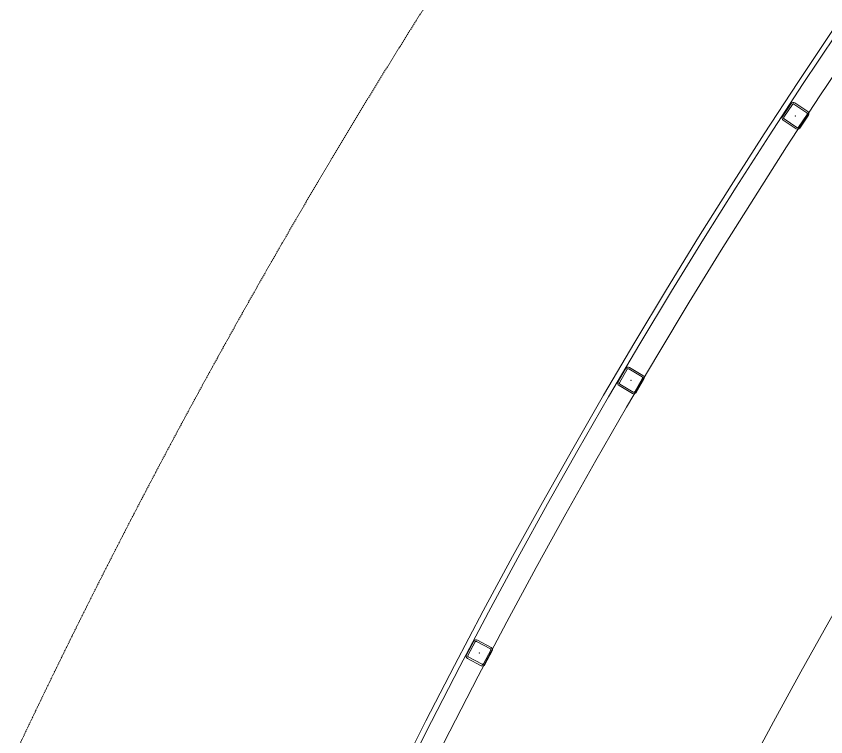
# Model space of a CAD drawing. Extents: x -1439 to 23780, y -1362 to 4476.
# Drawn here: x 15444.9 to 15600.6, y 423.4 to 562 of the extents above; entities that cross this region are included whole.
import ezdxf

# ---------------------------------------------------------------- set-up
doc = ezdxf.new("R2010")
doc.units = 0
doc.header["$MEASUREMENT"] = 0
doc.linetypes.add('Audi$0$DOT2', pattern=[0.125, 0, -0.125])
doc.linetypes.add('Audi$0$HIDDEN', pattern=[0.375, 0.25, -0.125])
doc.layers.get('0').update_dxf_attribs({"color": 9, "lineweight": 9})
for name, color, linetype, lineweight in [('Audi$0$06D', 8, 'Continuous', 9), ('Audi$0$10', 8, 'Continuous', 9), ('Audi$0$11', 8, 'Continuous', 9), ('Audi$0$20', 8, 'Audi$0$DOT2', 9), ('Audi$0$35', 8, 'Continuous', 9)]:
    doc.layers.add(name, color=color, linetype=linetype, lineweight=lineweight)

# ---------------------------------------------------------------- blocks, each defined once
blk = doc.blocks.new('Audi$0$Prf-40x40')
for points in [[(1.5, -2), (-1.5, -2, -0.414214), (-2, -1.5), (-2, 1.5, -0.414214), (-1.5, 2), (1.5, 2, -0.414214), (2, 1.5), (2, -1.5, -0.414214)], [(1.5, -1.7), (-1.5, -1.7, -0.414214), (-1.7, -1.5), (-1.7, 1.5, -0.414214), (-1.5, 1.7), (1.5, 1.7, -0.414214), (1.7, 1.5), (1.7, -1.5, -0.414214)]]:
    blk.add_lwpolyline(points, format="xyb", close=True)
at = {"color": 252}
blk.add_point((0, 0), dxfattribs=at)
blk = doc.blocks.new('Audi$0$p-2. kat planı')
at = {"layer": 'Audi$0$06D'}
blk.add_arc((16652.5, -149.03), 1262.01, 90.03992, 157.85268, dxfattribs=at)
at = {"layer": 'Audi$0$11'}
for radius, start, end in [(1267.01, 90, 157.87108), (1266.01, 90.03992, 157.85268)]:
    blk.add_arc((16652.5, -149.03), radius, start, end, dxfattribs=at)
at = {"layer": 'Audi$0$10'}
for p, xscale, rotation in [((15594.78, 542.84), -1, 325.8563436100195), ((15563.14, 491.92), -0.9999999999999996, 329.5809486132218), ((15533.97, 439.51), -0.9999999999999987, 331.8304127219288)]:
    blk.add_blockref('Audi$0$Prf-40x40', p, dxfattribs=dict(at, xscale=xscale, rotation=rotation))

msp = doc.modelspace()

# ---------------------------------------------------------------- linework, layer by layer
at = {"layer": 'Audi$0$20', "linetype": 'Audi$0$HIDDEN', "lineweight": 0}
msp.add_lwpolyline([(15413.15, 347.65, -0.306499), (16652.5, 1186.14, -0.306499)], format="xyb", dxfattribs=at)
at = {"layer": 'Audi$0$35'}
msp.add_arc((16652.5, -149.03), 1207.73, 90.11753, 155.7506, dxfattribs=at)

# ---------------------------------------------------------------- block references
msp.add_blockref('Audi$0$p-2. kat planı', (0, 0))

doc.saveas('drawing.dxf')
